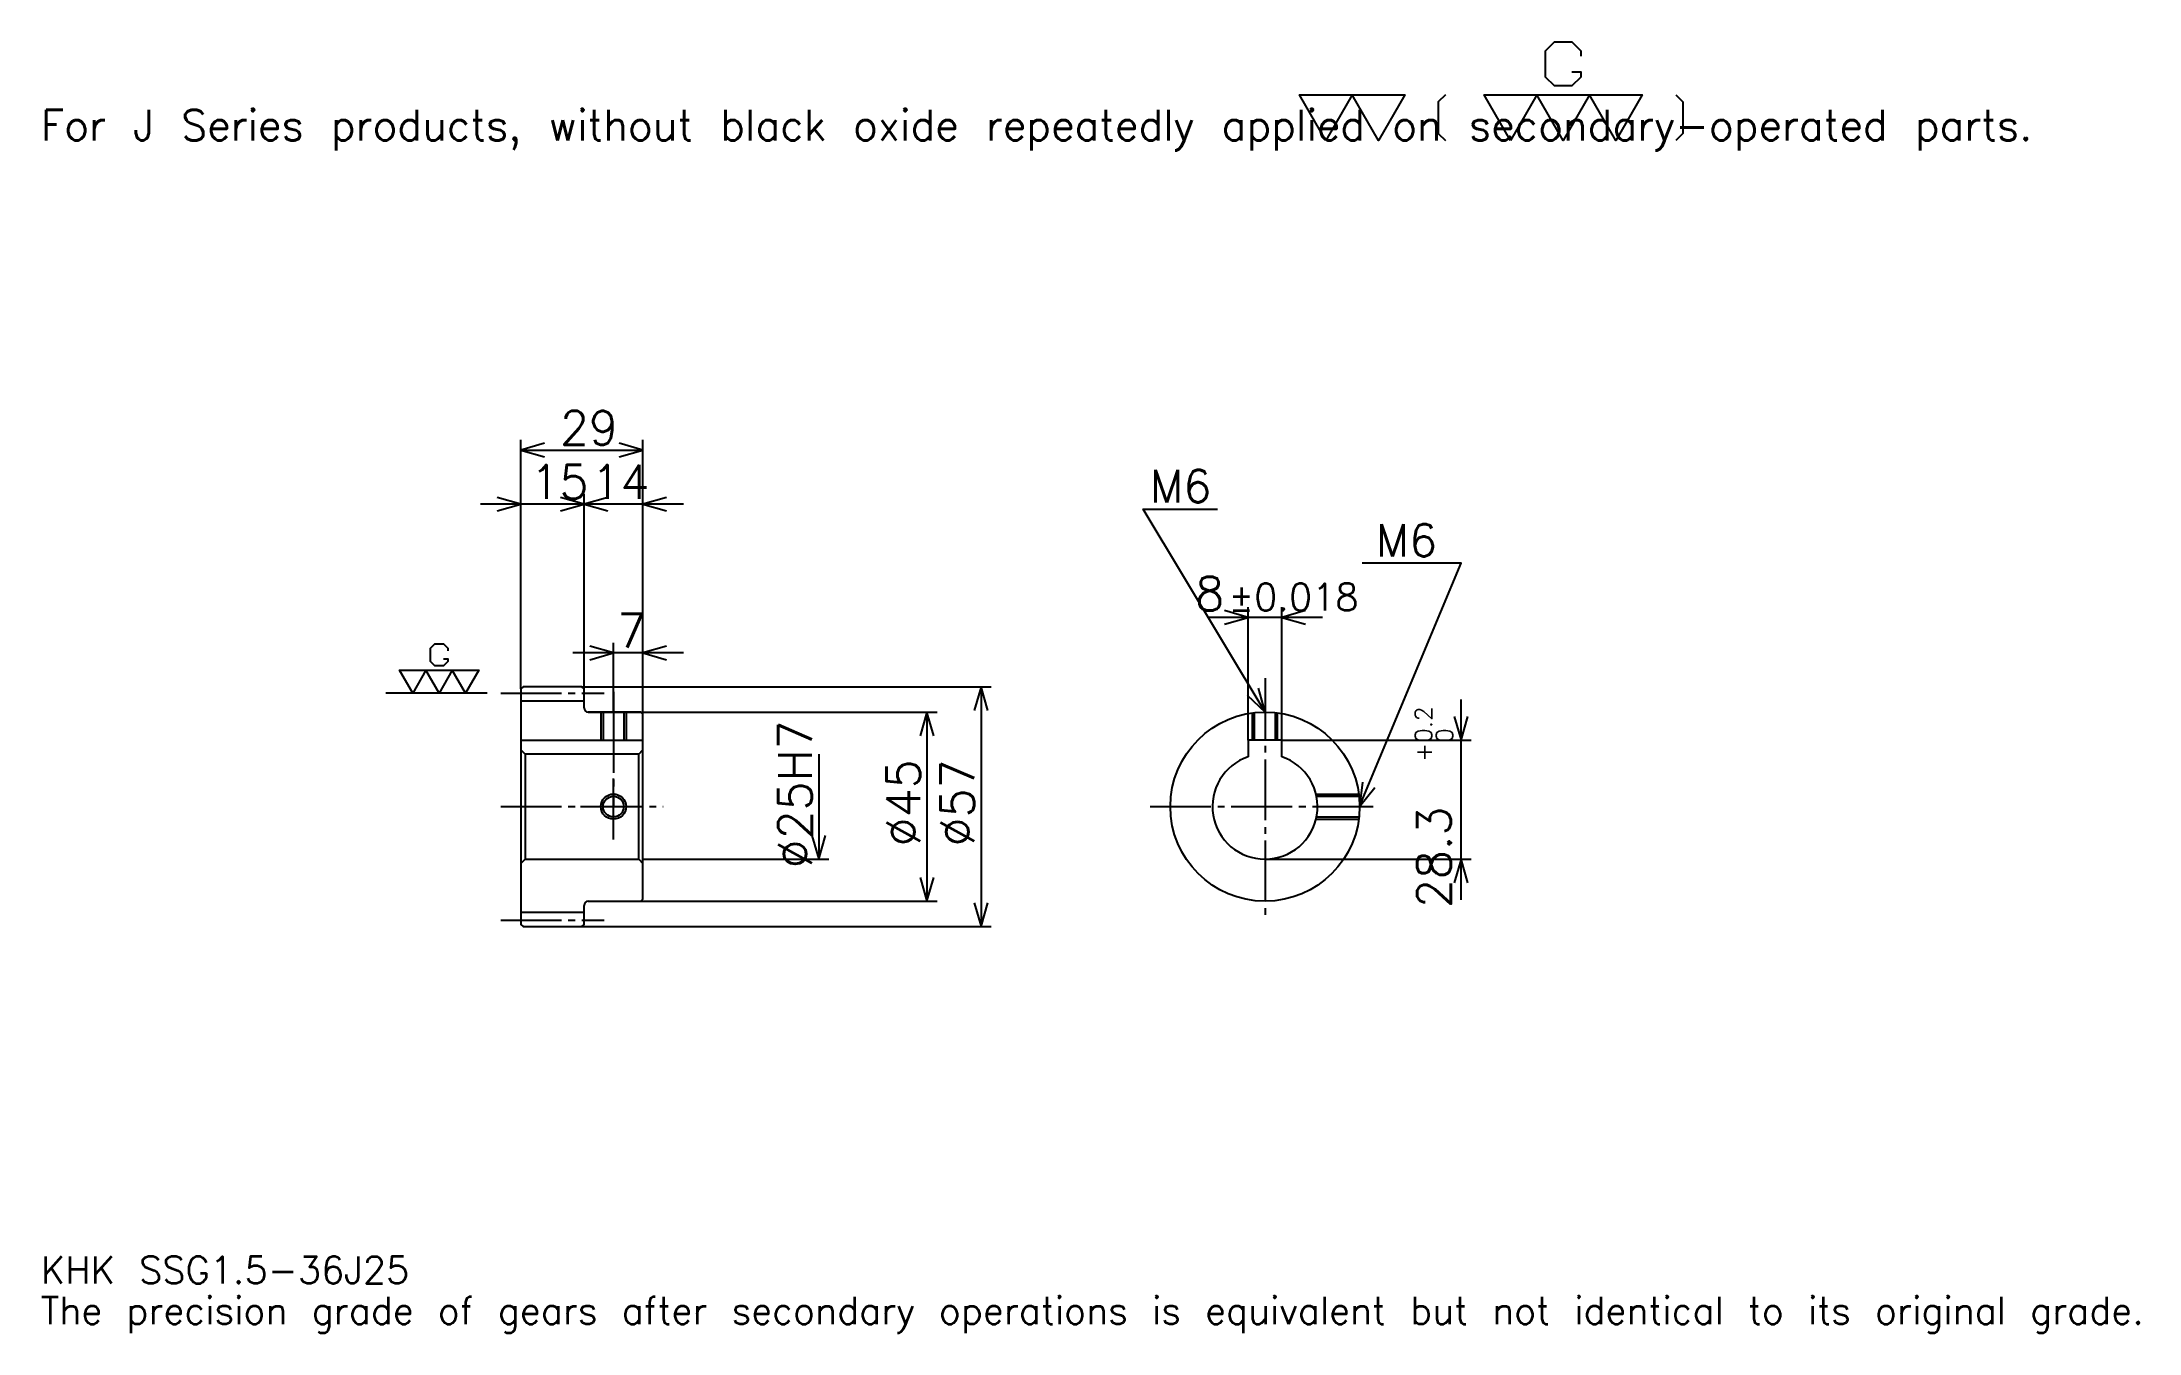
# Model space of a CAD drawing. Extents: x 16 to 515, y 6 to 313.
import ezdxf

# ---------------------------------------------------------------- set-up
doc = ezdxf.new("R2010")
doc.units = 0
doc.linetypes.add('DASHDOT', pattern=[19.304349, 14.478261, -1.608696, 1.608696, -1.608696])
doc.layers.get('0').update_dxf_attribs({"linetype": 'CONTINUOUS'})
doc.layers.add('DASHDOT', color=6, linetype='DASHDOT')
doc.styles.add('KANJI', font='TXT', dxfattribs={"bigfont": 'BIGFONT'})

msp = doc.modelspace()

# ---------------------------------------------------------------- linework, layer by layer
at = {"color": 5}
for p, q in [((130.304352, 159.608688), (130.304352, 218.32608)), ((130.304352, 215.91304), (159.304352, 215.91304)), ((159.304352, 159.608688), (159.304352, 218.32608)), ((145.304352, 159.608688), (145.304352, 205.456512)), ((154.956528, 203.043472), (120.652176, 203.043472)), ((168.956528, 203.043472), (135.652176, 203.043472)), ((320.934784, 176.130432), (293.630432, 176.130432)), ((303.282593, 146.908691), (303.282593, 178.543472)), ((311.282593, 146.908691), (311.282593, 178.543472)), ((152.304352, 159.608688), (152.304352, 170.065216)), ((168.956528, 167.652161), (142.652176, 167.652161)), ((130.304352, 159.108688), (130.304352, 159.608688)), ((144.804352, 159.608688), (159.304352, 159.608688)), ((145.304352, 159.108688), (145.304352, 159.608688)), ((152.304352, 153.608688), (152.304352, 159.608688)), ((152.304352, 153.608688), (152.304352, 159.608688)), ((159.304352, 159.608688), (242.152176, 159.608688)), ((159.304352, 153.108688), (159.304352, 159.608688)), ((239.739136, 159.608688), (239.739136, 102.608688)), ((353.913025, 108.956512), (353.913025, 156.560867)), ((146.304352, 153.608688), (159.304352, 153.608688)), ((159.304352, 153.608688), (229.282608, 153.608688)), ((226.869568, 153.608688), (226.869568, 108.608688)), ((311.282593, 146.908691), (356.32608, 146.908691)), ((201.130432, 143.608688), (201.130432, 118.608688)), ((159.304352, 118.608688), (203.543488, 118.608688)), ((307.282593, 118.608688), (356.32608, 118.608688)), ((146.304352, 108.608688), (159.304352, 108.608688)), ((159.304352, 108.608688), (229.282608, 108.608688)), ((144.804352, 102.608688), (159.304352, 102.608688)), ((159.304352, 102.608688), (242.152176, 102.608688))]:
    msp.add_line(p, q, dxfattribs=at)
at = {"color": 7}
msp.add_line((122.260872, 158.108688), (98.13044, 158.108688), dxfattribs=at)
at = {"color": 4}
for p, q in [((130.304352, 156.233688), (145.304352, 156.233688)), ((130.304352, 146.908691), (159.304352, 146.908691)), ((131.304352, 143.608688), (131.304352, 118.608688)), ((158.304352, 143.608688), (159.304352, 144.608688)), ((158.304352, 118.608688), (159.304352, 117.608688)), ((130.304352, 105.983688), (145.304352, 105.983688))]:
    msp.add_line(p, q, dxfattribs=at)
at = {"color": 7}
for points in [[(380.295654, 305.87738), (382.386963, 305.87738), (382.386963, 304.62262), (380.295654, 302.531311), (376.113037, 302.531311), (374.021759, 304.62262), (374.021759, 310.896515), (376.113037, 312.987823), (380.295654, 312.987823), (382.386963, 310.896515), (382.386963, 309.641724)], [(321.739136, 289.565216), (315.46521, 300.440002), (340.560883, 300.440002), (334.286957, 289.565216), (328.013062, 300.440002), (321.739136, 289.565216)], [(350.180878, 300.440002), (348.507843, 298.766968), (348.507843, 291.238251), (350.180878, 289.565216)], [(365.656525, 289.565216), (359.382629, 300.440002), (397.026093, 300.440002), (390.752197, 289.565216), (384.478271, 300.440002), (378.204346, 289.565216), (371.93045, 300.440002), (365.656525, 289.565216)], [(404.973053, 300.440002), (406.646088, 298.766968), (406.646088, 291.238251), (404.973053, 289.565216)], [(111.884789, 166.264771), (112.930435, 166.264771), (112.930435, 165.63739), (111.884789, 164.591736), (109.793488, 164.591736), (108.747833, 165.63739), (108.747833, 168.774338), (109.793488, 169.819992), (111.884789, 169.819992), (112.930435, 168.774338), (112.930435, 168.146942)], [(104.565224, 158.108688), (101.428268, 163.546082), (120.250008, 163.546082), (117.113045, 158.108688), (113.976089, 163.546082), (110.839134, 158.108688), (107.702179, 163.546082), (104.565224, 158.108688)]]:
    msp.add_lwpolyline(points, dxfattribs=at)
at = {"color": 5}
for points in [[(135.934784, 217.521729), (130.304352, 215.91304), (135.934784, 214.304352)], [(153.67392, 214.304352), (159.304352, 215.91304), (153.67392, 217.521729)], [(124.67392, 201.434784), (130.304352, 203.043472), (124.67392, 204.652161)], [(139.67392, 201.434784), (145.304352, 203.043472), (139.67392, 204.652161)], [(150.934784, 204.652161), (145.304352, 203.043472), (150.934784, 201.434784)], [(164.934784, 204.652161), (159.304352, 203.043472), (164.934784, 201.434784)], [(307.282593, 153.608688), (278.326111, 201.869568), (296.021729, 201.869568)], [(329.782593, 131.108688), (353.913025, 189), (330.426086, 189)], [(297.652161, 174.521729), (303.282593, 176.130432), (297.652161, 177.73912)], [(316.913025, 177.73912), (311.282593, 176.130432), (316.913025, 174.521729)], [(146.67392, 166.043472), (152.304352, 167.652161), (146.67392, 169.260864)], [(164.934784, 169.260864), (159.304352, 167.652161), (164.934784, 166.043472)], [(241.347839, 153.978256), (239.739136, 159.608688), (238.130432, 153.978256)], [(303.006348, 157.609085), (307.282593, 153.608688), (305.765198, 159.26442)], [(228.478271, 147.978256), (226.869568, 153.608688), (225.260864, 147.978256)], [(352.304352, 152.539124), (353.913025, 146.908691), (355.521729, 152.539124)], [(330.463989, 136.924652), (329.782593, 131.108688), (333.433716, 135.686798)], [(199.521744, 124.23912), (201.130432, 118.608688), (202.739136, 124.23912)], [(355.521729, 112.978256), (353.913025, 118.608688), (352.304352, 112.978256)], [(225.260864, 114.23912), (226.869568, 108.608688), (228.478271, 114.23912)], [(238.130432, 108.23912), (239.739136, 102.608688), (241.347839, 108.23912)]]:
    msp.add_lwpolyline(points, dxfattribs=at)
at = {"color": 4}
for points in [[(145.304352, 154.608688), (145.304352, 159.108688), (144.804352, 159.608688), (130.804352, 159.608688), (130.304352, 159.108688), (130.304352, 117.608688)], [(146.304352, 108.608688), (158.804352, 108.608688), (159.304352, 109.108688), (159.304352, 153.108688), (158.804352, 153.608688), (146.304352, 153.608688)], [(149.304352, 153.608688), (149.304352, 146.908691)], [(149.84436, 153.608688), (149.84436, 146.908691)], [(154.764343, 153.608688), (154.764343, 146.908691)], [(155.304352, 153.608688), (155.304352, 146.908691)], [(304.282593, 146.908691), (304.282593, 153.407791)], [(304.822601, 146.908691), (304.822601, 153.473801)], [(309.742615, 146.908691), (309.742615, 153.473801)], [(310.282593, 146.908691), (310.282593, 153.407791)], [(311.282593, 142.951401), (311.282593, 146.908691), (303.282593, 146.908691), (303.282593, 142.951401)], [(130.304352, 117.608688), (131.304352, 118.608688), (158.304352, 118.608688), (158.304352, 143.608688), (131.304352, 143.608688), (130.304352, 144.608688)], [(319.417267, 134.108688), (329.581726, 134.108688)], [(319.538147, 133.568695), (329.647705, 133.568695)], [(319.417267, 128.108688), (329.581726, 128.108688)], [(319.538147, 128.648682), (329.647705, 128.648682)], [(130.304352, 117.608688), (130.304352, 103.108688), (130.804352, 102.608688), (144.804352, 102.608688), (145.304352, 103.108688), (145.304352, 107.608688)]]:
    msp.add_lwpolyline(points, dxfattribs=at)
for centre, radius in [((307.282593, 131.108688), 22.5), ((152.304352, 131.108688), 2.46)]:
    msp.add_circle(centre, radius, dxfattribs=at)
at = {"color": 7}
msp.add_circle((152.304352, 131.108688), 3, dxfattribs=at)
at = {"color": 4}
for centre, radius, start, end in [((146.304352, 154.608688), 1, 180, 270), ((307.282593, 131.108688), 12.5, 108.66292518, 71.33707482), ((146.304352, 107.608688), 1, 90, 180)]:
    msp.add_arc(centre, radius, start, end, dxfattribs=at)
at = {"layer": 'DASHDOT', "color": 7}
for p, q in [((307.282593, 161.652161), (307.282593, 103.7826)), ((125.478264, 158.108688), (150.130432, 158.108688)), ((152.304352, 153.608688), (152.304352, 131.108688)), ((125.478264, 131.108688), (164.130432, 131.108688)), ((279.956543, 131.108688), (334.608704, 131.108688)), ((125.478264, 104.108688), (150.130432, 104.108688))]:
    msp.add_line(p, q, dxfattribs=at)
for points in [[(152.304352, 158.434784), (152.304352, 142.082596)], [(152.304352, 123.2826), (152.304352, 138.934769)], [(144.478271, 131.108688), (160.130432, 131.108688)]]:
    msp.add_lwpolyline(points, dxfattribs=at)

# ---------------------------------------------------------------- texts
at = {"color": 7, "style": 'KANJI'}
for s, height, p in [('For J Series products, without black oxide repeatedly applied on secondary-operated parts.', 7.23913, (16.086956, 289.565216)), ('29', 8.043478, (139.576096, 217.199997)), ('15', 8.043478, (132.576096, 204.330429)), ('14', 8.043478, (147.076096, 204.330429)), ('M6', 7.721739, (279.934784, 203.478256)), ('M6', 7.721739, (333.643494, 190.608688)), ('8', 8.043478, (290.67926, 177.73912)), ('%%p0.018', 6.434783, (298.641327, 177.73912)), ('7', 8.043478, (153.190216, 168.939117)), ('KHK SSG1.5-36J25', 6.434783, (16.086956, 17.695652)), ('The precision grade of gears after secondary operations is equivalent but not identical to its original grade.', 6.434783, (16.086956, 8.043478))]:
    msp.add_text(s, height=height, dxfattribs=at).set_placement(p)
for s, height, p in [('%%c25H7', 8.043478, (199.521744, 116.429337)), ('0.2', 4.021739, (346.995667, 146.313553)), ('+', 4.021739, (346.995667, 141.809204)), ('0', 4.021739, (351.982605, 146.313553)), ('%%c45', 8.043478, (225.260864, 121.6576)), ('%%c57', 8.043478, (238.130432, 121.6576)), ('28.3', 8.043478, (351.5, 106.993851))]:
    msp.add_text(s, height=height, rotation=90, dxfattribs=at).set_placement(p)

doc.saveas('drawing.dxf')
